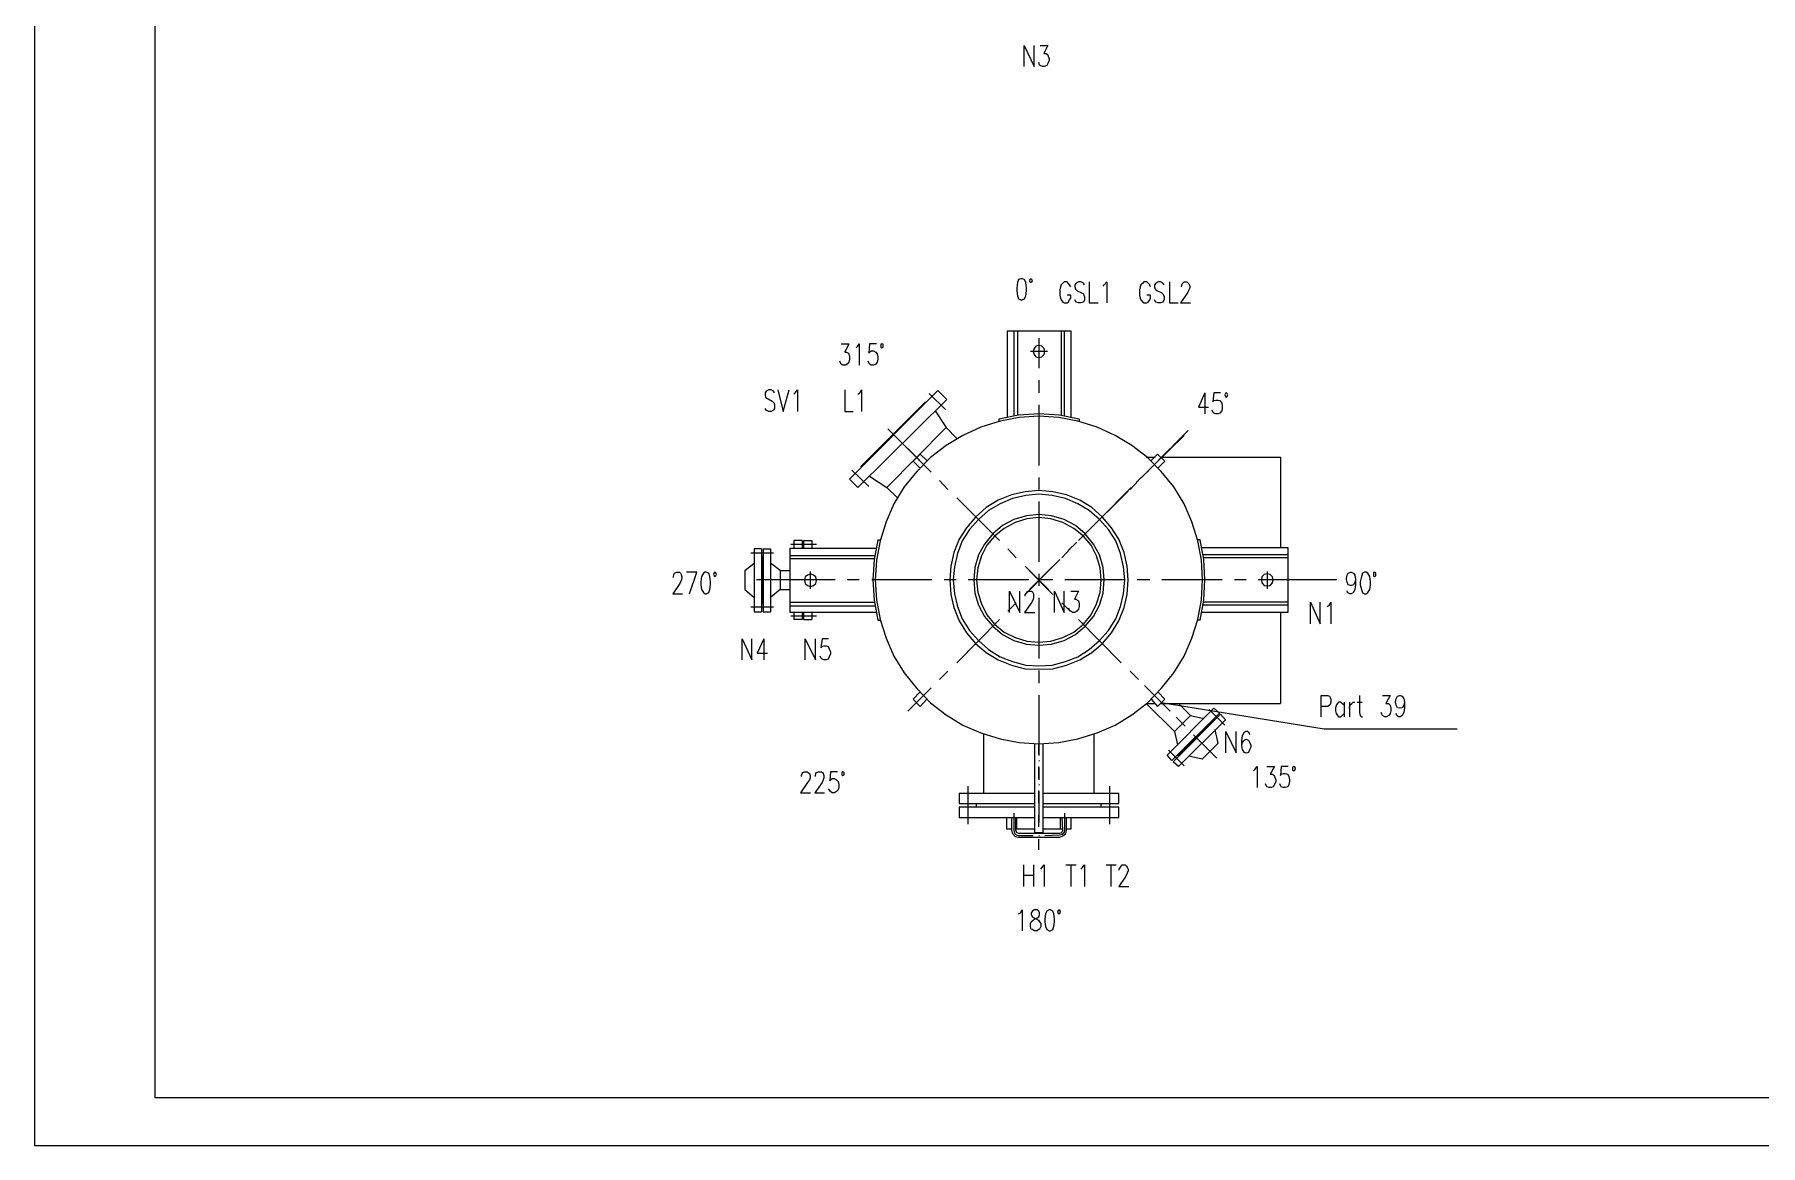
# Model space of a CAD drawing. Extents: x 13.06 to 16.25, y 9.33 to 13.85.
# Drawn here: x 13.056 to 14.976, y 9.331 to 10.566 of the extents above; entities that cross this region are included whole.
import ezdxf

# ---------------------------------------------------------------- set-up
doc = ezdxf.new("R2010")
doc.units = 0
doc.header["$MEASUREMENT"] = 0
doc.linetypes.add('AUSGEZOGEN', pattern=[0])
doc.layers.get('0').update_dxf_attribs({"linetype": 'AUSGEZOGEN'})

msp = doc.modelspace()

# ---------------------------------------------------------------- linework, layer by layer
for points in [[(13.056, 9.3307), (16.25, 9.3307), (16.25, 9.3307), (16.25, 13.8527), (16.25, 13.8527), (13.056, 13.8527), (13.056, 13.8527), (13.056, 9.3307), (13.056, 9.3307)], [(13.19, 9.384), (16.1967, 9.384), (16.1967, 9.384), (16.1967, 13.7993), (16.1967, 13.7993), (13.19, 13.7993), (13.19, 13.7993), (13.19, 9.384), (13.19, 9.384)], [(14.1567, 10.53), (14.1567, 10.5533), (14.1567, 10.5533), (14.168, 10.53), (14.168, 10.53), (14.168, 10.5533)], [(14.1747, 10.5533), (14.1833, 10.5533), (14.1833, 10.5533), (14.1787, 10.5447), (14.1787, 10.5447), (14.1813, 10.5447), (14.1813, 10.5447), (14.1827, 10.5433), (14.1827, 10.5433), (14.1833, 10.5427), (14.1833, 10.5427), (14.1847, 10.5387), (14.1847, 10.5387), (14.1847, 10.5367), (14.1847, 10.5367), (14.1833, 10.5333), (14.1833, 10.5333), (14.182, 10.5313), (14.182, 10.5313), (14.1793, 10.53), (14.1793, 10.53), (14.1773, 10.53), (14.1773, 10.53), (14.1747, 10.5313), (14.1747, 10.5313), (14.174, 10.532), (14.174, 10.532), (14.1733, 10.5347)], [(14.1533, 10.294), (14.1507, 10.2933), (14.1507, 10.2933), (14.1493, 10.29), (14.1493, 10.29), (14.1487, 10.284), (14.1487, 10.284), (14.1487, 10.2807), (14.1487, 10.2807), (14.1493, 10.2753), (14.1493, 10.2753), (14.1507, 10.272), (14.1507, 10.272), (14.1533, 10.2707), (14.1533, 10.2707), (14.1547, 10.2707), (14.1547, 10.2707), (14.1573, 10.272), (14.1573, 10.272), (14.1587, 10.2753), (14.1587, 10.2753), (14.1593, 10.2807), (14.1593, 10.2807), (14.1593, 10.284), (14.1593, 10.284), (14.1587, 10.29), (14.1587, 10.29), (14.1573, 10.2933), (14.1573, 10.2933), (14.1547, 10.294), (14.1547, 10.294), (14.1533, 10.294), (14.1533, 10.294)], [(14.166, 10.292), (14.1653, 10.2933), (14.1653, 10.2933), (14.164, 10.294), (14.164, 10.294), (14.1633, 10.2933), (14.1633, 10.2933), (14.1627, 10.292), (14.1627, 10.292), (14.1633, 10.2907), (14.1633, 10.2907), (14.164, 10.29), (14.164, 10.29), (14.1653, 10.2907), (14.1653, 10.2907), (14.166, 10.292), (14.166, 10.292)], [(14.2087, 10.2853), (14.2073, 10.2873), (14.2073, 10.2873), (14.206, 10.2893), (14.206, 10.2893), (14.2047, 10.2907), (14.2047, 10.2907), (14.2013, 10.2907), (14.2013, 10.2907), (14.2, 10.2893), (14.2, 10.2893), (14.198, 10.2873), (14.198, 10.2873), (14.1973, 10.2853), (14.1973, 10.2853), (14.1967, 10.282), (14.1967, 10.282), (14.1967, 10.276), (14.1967, 10.276), (14.1973, 10.2727), (14.1973, 10.2727), (14.198, 10.2707), (14.198, 10.2707), (14.2, 10.268), (14.2, 10.268), (14.2013, 10.2673), (14.2013, 10.2673), (14.2047, 10.2673), (14.2047, 10.2673), (14.206, 10.268), (14.206, 10.268), (14.2073, 10.2707), (14.2073, 10.2707), (14.2087, 10.2727), (14.2087, 10.2727), (14.2087, 10.276), (14.2087, 10.276), (14.2047, 10.276)], [(14.224, 10.2873), (14.2227, 10.2893), (14.2227, 10.2893), (14.22, 10.2907), (14.22, 10.2907), (14.2173, 10.2907), (14.2173, 10.2907), (14.2147, 10.2893), (14.2147, 10.2893), (14.2133, 10.2873), (14.2133, 10.2873), (14.2133, 10.2853), (14.2133, 10.2853), (14.214, 10.2827), (14.214, 10.2827), (14.2147, 10.282), (14.2147, 10.282), (14.216, 10.2807), (14.216, 10.2807), (14.2207, 10.2787), (14.2207, 10.2787), (14.2227, 10.2773), (14.2227, 10.2773), (14.2233, 10.276), (14.2233, 10.276), (14.224, 10.274), (14.224, 10.274), (14.224, 10.2707), (14.224, 10.2707), (14.2227, 10.268), (14.2227, 10.268), (14.22, 10.2673), (14.22, 10.2673), (14.2173, 10.2673), (14.2173, 10.2673), (14.2147, 10.268), (14.2147, 10.268), (14.2133, 10.2707)], [(14.2293, 10.2907), (14.2293, 10.2673), (14.2293, 10.2673), (14.2393, 10.2673)], [(14.2447, 10.286), (14.246, 10.2873), (14.246, 10.2873), (14.2487, 10.2907), (14.2487, 10.2907), (14.2487, 10.2673)], [(14.2973, 10.2853), (14.2967, 10.2873), (14.2967, 10.2873), (14.2947, 10.2893), (14.2947, 10.2893), (14.2933, 10.2907), (14.2933, 10.2907), (14.29, 10.2907), (14.29, 10.2907), (14.2887, 10.2893), (14.2887, 10.2893), (14.2867, 10.2873), (14.2867, 10.2873), (14.286, 10.2853), (14.286, 10.2853), (14.2853, 10.282), (14.2853, 10.282), (14.2853, 10.276), (14.2853, 10.276), (14.286, 10.2727), (14.286, 10.2727), (14.2867, 10.2707), (14.2867, 10.2707), (14.2887, 10.268), (14.2887, 10.268), (14.29, 10.2673), (14.29, 10.2673), (14.2933, 10.2673), (14.2933, 10.2673), (14.2947, 10.268), (14.2947, 10.268), (14.2967, 10.2707), (14.2967, 10.2707), (14.2973, 10.2727), (14.2973, 10.2727), (14.2973, 10.276), (14.2973, 10.276), (14.2933, 10.276)], [(14.3127, 10.2873), (14.3113, 10.2893), (14.3113, 10.2893), (14.3087, 10.2907), (14.3087, 10.2907), (14.306, 10.2907), (14.306, 10.2907), (14.3033, 10.2893), (14.3033, 10.2893), (14.302, 10.2873), (14.302, 10.2873), (14.302, 10.2853), (14.302, 10.2853), (14.3027, 10.2827), (14.3027, 10.2827), (14.3033, 10.282), (14.3033, 10.282), (14.3053, 10.2807), (14.3053, 10.2807), (14.31, 10.2787), (14.31, 10.2787), (14.3113, 10.2773), (14.3113, 10.2773), (14.312, 10.276), (14.312, 10.276), (14.3127, 10.274), (14.3127, 10.274), (14.3127, 10.2707), (14.3127, 10.2707), (14.3113, 10.268), (14.3113, 10.268), (14.3087, 10.2673), (14.3087, 10.2673), (14.306, 10.2673), (14.306, 10.2673), (14.3033, 10.268), (14.3033, 10.268), (14.302, 10.2707)], [(14.3187, 10.2907), (14.3187, 10.2673), (14.3187, 10.2673), (14.328, 10.2673)], [(14.332, 10.2853), (14.332, 10.286), (14.332, 10.286), (14.3327, 10.2887), (14.3327, 10.2887), (14.3333, 10.2893), (14.3333, 10.2893), (14.3347, 10.2907), (14.3347, 10.2907), (14.338, 10.2907), (14.338, 10.2907), (14.3393, 10.2893), (14.3393, 10.2893), (14.34, 10.2887), (14.34, 10.2887), (14.3413, 10.286), (14.3413, 10.286), (14.3413, 10.284), (14.3413, 10.284), (14.34, 10.282), (14.34, 10.282), (14.3387, 10.2787), (14.3387, 10.2787), (14.3307, 10.2673), (14.3307, 10.2673), (14.342, 10.2673)], [(14.2093, 10.236), (14.138, 10.236)], [(14.138, 10.236), (14.138, 10.1407)], [(14.1453, 10.236), (14.1453, 10.142)], [(14.1493, 10.236), (14.1493, 10.142)], [(14.198, 10.236), (14.198, 10.142)], [(14.2013, 10.236), (14.2013, 10.1413)], [(14.2093, 10.14), (14.2093, 10.236)], [(13.9533, 10.222), (13.962, 10.222), (13.962, 10.222), (13.9573, 10.2127), (13.9573, 10.2127), (13.9593, 10.2127), (13.9593, 10.2127), (13.9613, 10.2113), (13.9613, 10.2113), (13.962, 10.2107), (13.962, 10.2107), (13.9627, 10.2073), (13.9627, 10.2073), (13.9627, 10.2047), (13.9627, 10.2047), (13.962, 10.2013), (13.962, 10.2013), (13.96, 10.1993), (13.96, 10.1993), (13.958, 10.198), (13.958, 10.198), (13.9553, 10.198), (13.9553, 10.198), (13.9533, 10.1993), (13.9533, 10.1993), (13.9527, 10.2007), (13.9527, 10.2007), (13.952, 10.2027)], [(13.97, 10.2173), (13.9713, 10.2187), (13.9713, 10.2187), (13.9733, 10.222), (13.9733, 10.222), (13.9733, 10.198)], [(13.9927, 10.222), (13.9847, 10.222), (13.9847, 10.222), (13.984, 10.2113), (13.984, 10.2113), (13.9847, 10.2127), (13.9847, 10.2127), (13.9867, 10.214), (13.9867, 10.214), (13.9893, 10.214), (13.9893, 10.214), (13.992, 10.2127), (13.992, 10.2127), (13.9933, 10.2107), (13.9933, 10.2107), (13.994, 10.2073), (13.994, 10.2073), (13.994, 10.2047), (13.994, 10.2047), (13.9933, 10.2013), (13.9933, 10.2013), (13.992, 10.1993), (13.992, 10.1993), (13.9893, 10.198), (13.9893, 10.198), (13.9867, 10.198), (13.9867, 10.198), (13.9847, 10.1993), (13.9847, 10.1993), (13.984, 10.2007), (13.984, 10.2007), (13.9833, 10.2027)], [(14, 10.2193), (14, 10.2213), (14, 10.2213), (13.9987, 10.222), (13.9987, 10.222), (13.9973, 10.2213), (13.9973, 10.2213), (13.9973, 10.218), (13.9973, 10.218), (13.9987, 10.2173), (13.9987, 10.2173), (14, 10.218), (14, 10.218), (14, 10.2193), (14, 10.2193)], [(14.18, 10.2133), (14.1793, 10.2167), (14.1793, 10.2167), (14.1767, 10.2193), (14.1767, 10.2193), (14.1733, 10.22), (14.1733, 10.22), (14.17, 10.2193), (14.17, 10.2193), (14.168, 10.2167), (14.168, 10.2167), (14.1667, 10.2133), (14.1667, 10.2133), (14.168, 10.21), (14.168, 10.21), (14.17, 10.2073), (14.17, 10.2073), (14.1733, 10.2067), (14.1733, 10.2067), (14.1767, 10.2073), (14.1767, 10.2073), (14.1793, 10.21), (14.1793, 10.21), (14.18, 10.2133), (14.18, 10.2133)], [(14.1733, 10.228), (14.1733, 10.1947)], [(14.1827, 10.2133), (14.164, 10.2133)], [(14.1733, 10.1813), (14.1733, 10.1673)], [(13.8793, 10.1673), (13.878, 10.1693), (13.878, 10.1693), (13.8753, 10.1707), (13.8753, 10.1707), (13.8727, 10.1707), (13.8727, 10.1707), (13.87, 10.1693), (13.87, 10.1693), (13.8687, 10.1673), (13.8687, 10.1673), (13.8687, 10.1647), (13.8687, 10.1647), (13.8693, 10.1627), (13.8693, 10.1627), (13.87, 10.1613), (13.87, 10.1613), (13.872, 10.1607), (13.872, 10.1607), (13.8767, 10.158), (13.8767, 10.158), (13.878, 10.1567), (13.878, 10.1567), (13.8787, 10.156), (13.8787, 10.156), (13.8793, 10.1533), (13.8793, 10.1533), (13.8793, 10.15), (13.8793, 10.15), (13.878, 10.148), (13.878, 10.148), (13.8753, 10.1467), (13.8753, 10.1467), (13.8727, 10.1467), (13.8727, 10.1467), (13.87, 10.148), (13.87, 10.148), (13.8687, 10.15)], [(13.8827, 10.1707), (13.8887, 10.1467), (13.8887, 10.1467), (13.8953, 10.1707)], [(13.9007, 10.166), (13.902, 10.1673), (13.902, 10.1673), (13.9047, 10.1707), (13.9047, 10.1707), (13.9047, 10.1467)], [(13.9573, 10.1707), (13.9573, 10.1467), (13.9573, 10.1467), (13.9667, 10.1467)], [(13.9627, 10.0713), (14.0607, 10.17)], [(13.972, 10.166), (13.974, 10.1673), (13.974, 10.1673), (13.976, 10.1707), (13.976, 10.1707), (13.976, 10.1467)], [(13.972, 10.062), (14.0707, 10.16)], [(13.9753, 10.0853), (14.0473, 10.1573)], [(14.0473, 10.1573), (14.0473, 10.1567)], [(14.0513, 10.1667), (14.0693, 10.1487)], [(14.0607, 10.17), (14.0707, 10.16)], [(14.358, 10.1673), (14.3507, 10.1513), (14.3507, 10.1513), (14.362, 10.1513)], [(14.358, 10.1673), (14.358, 10.144)], [(14.3753, 10.1673), (14.368, 10.1673), (14.368, 10.1673), (14.3667, 10.1573), (14.3667, 10.1573), (14.368, 10.1587), (14.368, 10.1587), (14.37, 10.1593), (14.37, 10.1593), (14.3727, 10.1593), (14.3727, 10.1593), (14.3747, 10.1587), (14.3747, 10.1587), (14.3767, 10.156), (14.3767, 10.156), (14.3773, 10.1527), (14.3773, 10.1527), (14.3773, 10.1507), (14.3773, 10.1507), (14.3767, 10.1473), (14.3767, 10.1473), (14.3747, 10.1447), (14.3747, 10.1447), (14.3727, 10.144), (14.3727, 10.144), (14.37, 10.144), (14.37, 10.144), (14.368, 10.1447), (14.368, 10.1447), (14.3667, 10.146), (14.3667, 10.146), (14.366, 10.148)], [(14.3833, 10.1653), (14.3827, 10.1667), (14.3827, 10.1667), (14.382, 10.1673), (14.382, 10.1673), (14.3807, 10.1667), (14.3807, 10.1667), (14.38, 10.1653), (14.38, 10.1653), (14.3807, 10.1633), (14.3807, 10.1633), (14.382, 10.1627), (14.382, 10.1627), (14.3827, 10.1633), (14.3827, 10.1633), (14.3833, 10.1653), (14.3833, 10.1653)], [(14.3553, 9.9593), (14.354, 9.9813), (14.354, 9.9813), (14.35, 10.0027), (14.35, 10.0027), (14.3433, 10.024), (14.3433, 10.024), (14.3347, 10.044), (14.3347, 10.044), (14.3233, 10.0627), (14.3233, 10.0627), (14.3093, 10.08), (14.3093, 10.08), (14.294, 10.0953), (14.294, 10.0953), (14.2767, 10.1087), (14.2767, 10.1087), (14.258, 10.12), (14.258, 10.12), (14.238, 10.1293), (14.238, 10.1293), (14.2167, 10.136), (14.2167, 10.136), (14.1953, 10.14), (14.1953, 10.14), (14.1733, 10.1413), (14.1733, 10.1413), (14.1513, 10.14), (14.1513, 10.14), (14.13, 10.136), (14.13, 10.136), (14.1087, 10.1293), (14.1087, 10.1293), (14.0887, 10.12), (14.0887, 10.12), (14.07, 10.1087), (14.07, 10.1087), (14.0527, 10.0953), (14.0527, 10.0953), (14.0373, 10.08), (14.0373, 10.08), (14.0233, 10.0627), (14.0233, 10.0627), (14.012, 10.044), (14.012, 10.044), (14.0033, 10.024), (14.0033, 10.024), (13.9967, 10.0027), (13.9967, 10.0027), (13.9927, 9.9813), (13.9927, 9.9813), (13.9913, 9.9593), (13.9913, 9.9593), (13.9927, 9.9373), (13.9927, 9.9373), (13.9967, 9.9153), (13.9967, 9.9153), (14.0033, 9.8947), (14.0033, 9.8947), (14.012, 9.8747), (14.012, 9.8747), (14.0233, 9.856), (14.0233, 9.856), (14.0373, 9.8387), (14.0373, 9.8387), (14.0527, 9.8227), (14.0527, 9.8227), (14.07, 9.8093), (14.07, 9.8093), (14.0887, 9.798), (14.0887, 9.798), (14.1087, 9.7893), (14.1087, 9.7893), (14.13, 9.7827), (14.13, 9.7827), (14.1513, 9.7787), (14.1513, 9.7787), (14.1733, 9.7773), (14.1733, 9.7773), (14.1953, 9.7787), (14.1953, 9.7787), (14.2167, 9.7827), (14.2167, 9.7827), (14.238, 9.7893), (14.238, 9.7893), (14.258, 9.798), (14.258, 9.798), (14.2767, 9.8093), (14.2767, 9.8093), (14.294, 9.8227), (14.294, 9.8227), (14.3093, 9.8387), (14.3093, 9.8387), (14.3233, 9.856), (14.3233, 9.856), (14.3347, 9.8747), (14.3347, 9.8747), (14.3433, 9.8947), (14.3433, 9.8947), (14.35, 9.9153), (14.35, 9.9153), (14.354, 9.9373), (14.354, 9.9373), (14.3553, 9.9593), (14.3553, 9.9593)], [(14.058, 10.1473), (14.07, 10.1287)], [(14.218, 10.138), (14.196, 10.1427), (14.196, 10.1427), (14.1733, 10.144), (14.1733, 10.144), (14.1507, 10.1427), (14.1507, 10.1427), (14.1287, 10.138)], [(14.1287, 10.138), (14.1287, 10.1353)], [(14.1733, 10.154), (14.1733, 10.0867)], [(14.218, 10.138), (14.218, 10.1353)], [(14.004, 10.062), (14.07, 10.1287)], [(14.0053, 10.1273), (14.0433, 10.0893)], [(14.082, 10.1167), (14.07, 10.1287)], [(14.3347, 10.12), (14.3007, 10.0867)], [(14.3047, 10.0907), (14.3393, 10.1253)], [(14.0273, 10.1053), (14.0533, 10.0793)], [(14.0333, 10.0913), (14.0413, 10.0993), (14.0413, 10.0993), (14.0487, 10.092)], [(14.3193, 10.1053), (14.2933, 10.0793)], [(14.298, 10.092), (14.3053, 10.0993), (14.3053, 10.0993), (14.3133, 10.0913)], [(13.9653, 10.0813), (13.984, 10.0633)], [(13.9753, 10.0853), (13.976, 10.0847)], [(14.0333, 10.0913), (14.0407, 10.084)], [(14.2853, 10.0713), (14.2953, 10.0807)], [(14.2927, 10.096), (14.3027, 10.096)], [(14.3133, 10.0913), (14.306, 10.084)], [(14.3087, 10.096), (14.442, 10.096)], [(14.442, 10.096), (14.442, 9.9953)], [(13.9627, 10.0713), (13.972, 10.062)], [(13.9847, 10.0747), (14.004, 10.062)], [(14.016, 10.0507), (14.004, 10.062)], [(14.0627, 10.07), (14.072, 10.06)], [(14.1733, 10.0733), (14.1733, 10.06)], [(14.2413, 10.0273), (14.276, 10.062)], [(14.284, 10.07), (14.2747, 10.06)], [(14.2913, 10.0773), (14.282, 10.068)], [(14.2727, 9.9593), (14.2713, 9.9747), (14.2713, 9.9747), (14.268, 9.99), (14.268, 9.99), (14.262, 10.0047), (14.262, 10.0047), (14.254, 10.0173), (14.254, 10.0173), (14.244, 10.0293), (14.244, 10.0293), (14.232, 10.04), (14.232, 10.04), (14.2187, 10.048), (14.2187, 10.048), (14.204, 10.054), (14.204, 10.054), (14.1887, 10.0573), (14.1887, 10.0573), (14.1733, 10.0587), (14.1733, 10.0587), (14.158, 10.0573), (14.158, 10.0573), (14.1427, 10.054), (14.1427, 10.054), (14.128, 10.048), (14.128, 10.048), (14.1147, 10.04), (14.1147, 10.04), (14.1027, 10.0293), (14.1027, 10.0293), (14.0927, 10.0173), (14.0927, 10.0173), (14.0847, 10.0047), (14.0847, 10.0047), (14.0787, 9.99), (14.0787, 9.99), (14.0753, 9.9747), (14.0753, 9.9747), (14.074, 9.9593), (14.074, 9.9593), (14.0753, 9.9433), (14.0753, 9.9433), (14.0787, 9.9287), (14.0787, 9.9287), (14.0847, 9.914), (14.0847, 9.914), (14.0927, 9.9007), (14.0927, 9.9007), (14.1027, 9.8887), (14.1027, 9.8887), (14.1147, 9.8787), (14.1147, 9.8787), (14.128, 9.8707), (14.128, 9.8707), (14.1427, 9.8647), (14.1427, 9.8647), (14.158, 9.8607), (14.158, 9.8607), (14.1733, 9.86), (14.1733, 9.86), (14.1887, 9.8607), (14.1887, 9.8607), (14.204, 9.8647), (14.204, 9.8647), (14.2187, 9.8707), (14.2187, 9.8707), (14.232, 9.8787), (14.232, 9.8787), (14.244, 9.8887), (14.244, 9.8887), (14.254, 9.9007), (14.254, 9.9007), (14.262, 9.914), (14.262, 9.914), (14.268, 9.9287), (14.268, 9.9287), (14.2713, 9.9433), (14.2713, 9.9433), (14.2727, 9.9593), (14.2727, 9.9593)], [(14.2687, 9.9593), (14.2673, 9.974), (14.2673, 9.974), (14.264, 9.9887), (14.264, 9.9887), (14.2587, 10.0027), (14.2587, 10.0027), (14.2507, 10.0153), (14.2507, 10.0153), (14.2407, 10.0267), (14.2407, 10.0267), (14.2293, 10.0367), (14.2293, 10.0367), (14.2167, 10.044), (14.2167, 10.044), (14.2027, 10.05), (14.2027, 10.05), (14.188, 10.0533), (14.188, 10.0533), (14.1733, 10.0547), (14.1733, 10.0547), (14.1587, 10.0533), (14.1587, 10.0533), (14.144, 10.05), (14.144, 10.05), (14.13, 10.044), (14.13, 10.044), (14.1173, 10.0367), (14.1173, 10.0367), (14.106, 10.0267), (14.106, 10.0267), (14.096, 10.0153), (14.096, 10.0153), (14.088, 10.0027), (14.088, 10.0027), (14.0827, 9.9887), (14.0827, 9.9887), (14.0793, 9.974), (14.0793, 9.974), (14.078, 9.9593), (14.078, 9.9593), (14.0793, 9.944), (14.0793, 9.944), (14.0827, 9.93), (14.0827, 9.93), (14.088, 9.916), (14.088, 9.916), (14.096, 9.9033), (14.096, 9.9033), (14.106, 9.892), (14.106, 9.892), (14.1173, 9.882), (14.1173, 9.882), (14.13, 9.874), (14.13, 9.874), (14.144, 9.8687), (14.144, 9.8687), (14.1587, 9.8647), (14.1587, 9.8647), (14.1733, 9.864), (14.1733, 9.864), (14.188, 9.8647), (14.188, 9.8647), (14.2027, 9.8687), (14.2027, 9.8687), (14.2167, 9.874), (14.2167, 9.874), (14.2293, 9.882), (14.2293, 9.882), (14.2407, 9.892), (14.2407, 9.892), (14.2507, 9.9033), (14.2507, 9.9033), (14.2587, 9.916), (14.2587, 9.916), (14.264, 9.93), (14.264, 9.93), (14.2673, 9.944), (14.2673, 9.944), (14.2687, 9.9593), (14.2687, 9.9593)], [(14.082, 10.0507), (14.1293, 10.0033)], [(14.1733, 10.0467), (14.1733, 9.9793)], [(14.2647, 10.0507), (14.2173, 10.0033)], [(14.2727, 10.058), (14.2247, 10.0107)], [(14.246, 9.9593), (14.2447, 9.9733), (14.2447, 9.9733), (14.2407, 9.9873), (14.2407, 9.9873), (14.234, 9.9993), (14.234, 9.9993), (14.2247, 10.0107), (14.2247, 10.0107), (14.214, 10.02), (14.214, 10.02), (14.2013, 10.0267), (14.2013, 10.0267), (14.1873, 10.0307), (14.1873, 10.0307), (14.1733, 10.032), (14.1733, 10.032), (14.1593, 10.0307), (14.1593, 10.0307), (14.1453, 10.0267), (14.1453, 10.0267), (14.1327, 10.02), (14.1327, 10.02), (14.122, 10.0107), (14.122, 10.0107), (14.1127, 9.9993), (14.1127, 9.9993), (14.106, 9.9873), (14.106, 9.9873), (14.102, 9.9733), (14.102, 9.9733), (14.1007, 9.9593), (14.1007, 9.9593), (14.102, 9.9447), (14.102, 9.9447), (14.106, 9.9313), (14.106, 9.9313), (14.1127, 9.9187), (14.1127, 9.9187), (14.122, 9.908), (14.122, 9.908), (14.1327, 9.8987), (14.1327, 9.8987), (14.1453, 9.892), (14.1453, 9.892), (14.1593, 9.888), (14.1593, 9.888), (14.1733, 9.8867), (14.1733, 9.8867), (14.1873, 9.888), (14.1873, 9.888), (14.2013, 9.892), (14.2013, 9.892), (14.214, 9.8987), (14.214, 9.8987), (14.2247, 9.908), (14.2247, 9.908), (14.234, 9.9187), (14.234, 9.9187), (14.2407, 9.9313), (14.2407, 9.9313), (14.2447, 9.9447), (14.2447, 9.9447), (14.246, 9.9593), (14.246, 9.9593)], [(14.2427, 9.9593), (14.2413, 9.9727), (14.2413, 9.9727), (14.2373, 9.986), (14.2373, 9.986), (14.2313, 9.998), (14.2313, 9.998), (14.2227, 10.008), (14.2227, 10.008), (14.212, 10.0167), (14.212, 10.0167), (14.2, 10.0233), (14.2, 10.0233), (14.1867, 10.0273), (14.1867, 10.0273), (14.1733, 10.0287), (14.1733, 10.0287), (14.16, 10.0273), (14.16, 10.0273), (14.1467, 10.0233), (14.1467, 10.0233), (14.1347, 10.0167), (14.1347, 10.0167), (14.124, 10.008), (14.124, 10.008), (14.1153, 9.998), (14.1153, 9.998), (14.1093, 9.986), (14.1093, 9.986), (14.1053, 9.9727), (14.1053, 9.9727), (14.104, 9.9593), (14.104, 9.9593), (14.1053, 9.9453), (14.1053, 9.9453), (14.1093, 9.9327), (14.1093, 9.9327), (14.1153, 9.9207), (14.1153, 9.9207), (14.124, 9.91), (14.124, 9.91), (14.1347, 9.9013), (14.1347, 9.9013), (14.1467, 9.8953), (14.1467, 9.8953), (14.16, 9.8913), (14.16, 9.8913), (14.1733, 9.89), (14.1733, 9.89), (14.1867, 9.8913), (14.1867, 9.8913), (14.2, 9.8953), (14.2, 9.8953), (14.212, 9.9013), (14.212, 9.9013), (14.2227, 9.91), (14.2227, 9.91), (14.2313, 9.9207), (14.2313, 9.9207), (14.2373, 9.9327), (14.2373, 9.9327), (14.2413, 9.9453), (14.2413, 9.9453), (14.2427, 9.9593), (14.2427, 9.9593)], [(13.9007, 10.0033), (13.9007, 9.9947)], [(13.91, 10.0033), (13.9007, 10.0033)], [(13.91, 10.0033), (13.91, 9.9947)], [(13.9113, 10.0033), (13.9113, 9.9947)], [(13.9113, 10.0033), (13.9207, 10.0033)], [(13.9207, 10.0033), (13.9207, 9.9947)], [(13.994, 10.004), (13.99, 9.982), (13.99, 9.982), (13.9887, 9.9593), (13.9887, 9.9593), (13.99, 9.9367), (13.99, 9.9367), (13.994, 9.9147), (13.994, 9.9147), (13.9967, 9.9147)], [(13.994, 10.004), (13.9967, 10.004)], [(14.3527, 10.004), (14.35, 10.004)], [(14.3527, 9.9147), (14.3567, 9.9367), (14.3567, 9.9367), (14.358, 9.9593), (14.358, 9.9593), (14.3567, 9.982), (14.3567, 9.982), (14.3527, 10.004)], [(13.8527, 9.9893), (13.878, 9.9893)], [(13.8647, 9.994), (13.8567, 9.994)], [(13.8567, 9.994), (13.8567, 9.924)], [(13.8647, 9.994), (13.8647, 9.924)], [(13.8647, 9.986), (13.8667, 9.986)], [(13.866, 9.986), (13.866, 9.9327)], [(13.8667, 9.994), (13.8667, 9.924)], [(13.8667, 9.994), (13.8747, 9.994)], [(13.8747, 9.994), (13.8747, 9.924)], [(13.8967, 9.9947), (13.992, 9.9947)], [(13.8967, 9.9233), (13.8967, 9.9947)], [(13.8967, 9.9867), (13.9907, 9.9867)], [(13.8973, 9.9993), (13.926, 9.9993)], [(13.91, 9.9953), (13.9113, 9.9953)], [(13.9107, 9.9953), (13.9107, 9.9947)], [(14.1387, 9.994), (14.148, 9.984)], [(14.208, 9.994), (14.1987, 9.984)], [(14.2153, 10.0013), (14.206, 9.992)], [(14.3547, 9.9953), (14.45, 9.9953)], [(14.45, 9.9873), (14.356, 9.9873)], [(14.45, 9.984), (14.3567, 9.984)], [(14.45, 9.9953), (14.45, 9.9233)], [(13.7667, 9.962), (13.7667, 9.9633), (13.7667, 9.9633), (13.7673, 9.9653), (13.7673, 9.9653), (13.768, 9.9667), (13.768, 9.9667), (13.77, 9.968), (13.77, 9.968), (13.7733, 9.968), (13.7733, 9.968), (13.7747, 9.9667), (13.7747, 9.9667), (13.7753, 9.9653), (13.7753, 9.9653), (13.776, 9.9633), (13.776, 9.9633), (13.776, 9.9613), (13.776, 9.9613), (13.7753, 9.9587), (13.7753, 9.9587), (13.774, 9.9553), (13.774, 9.9553), (13.766, 9.944), (13.766, 9.944), (13.7767, 9.944)], [(13.7847, 9.944), (13.7927, 9.968), (13.7927, 9.968), (13.7813, 9.968)], [(13.802, 9.968), (13.8, 9.9667), (13.8, 9.9667), (13.798, 9.9633), (13.798, 9.9633), (13.7973, 9.9573), (13.7973, 9.9573), (13.7973, 9.954), (13.7973, 9.954), (13.798, 9.9487), (13.798, 9.9487), (13.8, 9.9453), (13.8, 9.9453), (13.802, 9.944), (13.802, 9.944), (13.8033, 9.944), (13.8033, 9.944), (13.806, 9.9453), (13.806, 9.9453), (13.8073, 9.9487), (13.8073, 9.9487), (13.808, 9.954), (13.808, 9.954), (13.808, 9.9573), (13.808, 9.9573), (13.8073, 9.9633), (13.8073, 9.9633), (13.806, 9.9667), (13.806, 9.9667), (13.8033, 9.968), (13.8033, 9.968), (13.802, 9.968), (13.802, 9.968)], [(13.8147, 9.9653), (13.814, 9.9673), (13.814, 9.9673), (13.8133, 9.968), (13.8133, 9.968), (13.812, 9.9673), (13.812, 9.9673), (13.8113, 9.9653), (13.8113, 9.9653), (13.812, 9.964), (13.812, 9.964), (13.8133, 9.9633), (13.8133, 9.9633), (13.814, 9.964), (13.814, 9.964), (13.8147, 9.9653), (13.8147, 9.9653)], [(13.846, 9.97), (13.8567, 9.978)], [(13.846, 9.97), (13.846, 9.9487), (13.846, 9.9487), (13.8567, 9.94)], [(13.8853, 9.97), (13.8747, 9.978)], [(13.8853, 9.97), (13.8967, 9.97)], [(13.8853, 9.97), (13.8853, 9.9487)], [(13.8967, 9.9833), (13.99, 9.9833)], [(13.926, 9.9587), (13.9253, 9.9627), (13.9253, 9.9627), (13.9227, 9.9647), (13.9227, 9.9647), (13.9193, 9.966), (13.9193, 9.966), (13.916, 9.9647), (13.916, 9.9647), (13.9133, 9.9627), (13.9133, 9.9627), (13.9127, 9.9587), (13.9127, 9.9587), (13.9133, 9.9553), (13.9133, 9.9553), (13.916, 9.9533), (13.916, 9.9533), (13.9193, 9.952), (13.9193, 9.952), (13.9227, 9.9533), (13.9227, 9.9533), (13.9253, 9.9553), (13.9253, 9.9553), (13.926, 9.9587), (13.926, 9.9587)], [(13.9193, 9.9493), (13.9193, 9.9687)], [(14.158, 9.9747), (14.184, 9.9487)], [(14.158, 9.9433), (14.184, 9.9693)], [(14.1967, 9.982), (14.1627, 9.9487)], [(14.1887, 9.9747), (14.1627, 9.9487)], [(14.1887, 9.9433), (14.1627, 9.9693)], [(14.1733, 9.966), (14.1733, 9.9527)], [(14.434, 9.9593), (14.4333, 9.9627), (14.4333, 9.9627), (14.4307, 9.9653), (14.4307, 9.9653), (14.4273, 9.966), (14.4273, 9.966), (14.424, 9.9653), (14.424, 9.9653), (14.4213, 9.9627), (14.4213, 9.9627), (14.4207, 9.9593), (14.4207, 9.9593), (14.4213, 9.956), (14.4213, 9.956), (14.424, 9.9533), (14.424, 9.9533), (14.4273, 9.9527), (14.4273, 9.9527), (14.4307, 9.9533), (14.4307, 9.9533), (14.4333, 9.956), (14.4333, 9.956), (14.434, 9.9593), (14.434, 9.9593)], [(14.4273, 9.9687), (14.4273, 9.9493)], [(14.5253, 9.96), (14.5247, 9.9567), (14.5247, 9.9567), (14.5233, 9.954), (14.5233, 9.954), (14.5207, 9.9533), (14.5207, 9.9533), (14.52, 9.9533), (14.52, 9.9533), (14.5173, 9.954), (14.5173, 9.954), (14.516, 9.9567), (14.516, 9.9567), (14.5153, 9.96), (14.5153, 9.96), (14.5153, 9.9613), (14.5153, 9.9613), (14.516, 9.9647), (14.516, 9.9647), (14.5173, 9.9667), (14.5173, 9.9667), (14.52, 9.968), (14.52, 9.968), (14.5207, 9.968), (14.5207, 9.968), (14.5233, 9.9667), (14.5233, 9.9667), (14.5247, 9.9647), (14.5247, 9.9647), (14.5253, 9.96), (14.5253, 9.96), (14.5253, 9.954), (14.5253, 9.954), (14.5247, 9.9487), (14.5247, 9.9487), (14.5233, 9.9453), (14.5233, 9.9453), (14.5207, 9.944), (14.5207, 9.944), (14.5193, 9.944), (14.5193, 9.944), (14.5167, 9.9453), (14.5167, 9.9453), (14.516, 9.9473)], [(14.5353, 9.968), (14.5333, 9.9667), (14.5333, 9.9667), (14.532, 9.9633), (14.532, 9.9633), (14.5307, 9.9573), (14.5307, 9.9573), (14.5307, 9.954), (14.5307, 9.954), (14.532, 9.9487), (14.532, 9.9487), (14.5333, 9.9453), (14.5333, 9.9453), (14.5353, 9.944), (14.5353, 9.944), (14.5373, 9.944), (14.5373, 9.944), (14.5393, 9.9453), (14.5393, 9.9453), (14.5413, 9.9487), (14.5413, 9.9487), (14.542, 9.954), (14.542, 9.954), (14.542, 9.9573), (14.542, 9.9573), (14.5413, 9.9633), (14.5413, 9.9633), (14.5393, 9.9667), (14.5393, 9.9667), (14.5373, 9.968), (14.5373, 9.968), (14.5353, 9.968), (14.5353, 9.968)], [(14.548, 9.9653), (14.548, 9.9673), (14.548, 9.9673), (14.5467, 9.968), (14.5467, 9.968), (14.5453, 9.9673), (14.5453, 9.9673), (14.5453, 9.964), (14.5453, 9.964), (14.5467, 9.9633), (14.5467, 9.9633), (14.548, 9.964), (14.548, 9.964), (14.548, 9.9653), (14.548, 9.9653)], [(13.9467, 9.9593), (13.8593, 9.9593)], [(13.8853, 9.9487), (13.8747, 9.94)], [(13.8853, 9.9487), (13.8967, 9.9487)], [(13.9733, 9.9593), (13.96, 9.9593)], [(14.054, 9.9593), (13.9873, 9.9593)], [(14.0813, 9.9593), (14.068, 9.9593)], [(14.162, 9.9593), (14.0947, 9.9593)], [(14.1407, 9.9233), (14.1407, 9.9467), (14.1407, 9.9467), (14.152, 9.9233), (14.152, 9.9233), (14.152, 9.9467)], [(14.158, 9.9413), (14.158, 9.9427), (14.158, 9.9427), (14.1593, 9.9447), (14.1593, 9.9447), (14.16, 9.946), (14.16, 9.946), (14.1613, 9.9467), (14.1613, 9.9467), (14.1647, 9.9467), (14.1647, 9.9467), (14.166, 9.946), (14.166, 9.946), (14.1667, 9.9447), (14.1667, 9.9447), (14.1673, 9.9427), (14.1673, 9.9427), (14.1673, 9.94), (14.1673, 9.94), (14.1667, 9.938), (14.1667, 9.938), (14.1653, 9.9347), (14.1653, 9.9347), (14.1573, 9.9233), (14.1573, 9.9233), (14.1687, 9.9233)], [(14.1887, 9.9593), (14.1753, 9.9593)], [(14.1907, 9.9233), (14.1907, 9.9467), (14.1907, 9.9467), (14.2013, 9.9233), (14.2013, 9.9233), (14.2013, 9.9467)], [(14.2693, 9.9593), (14.202, 9.9593)], [(14.2087, 9.9467), (14.2173, 9.9467), (14.2173, 9.9467), (14.2127, 9.938), (14.2127, 9.938), (14.2147, 9.938), (14.2147, 9.938), (14.216, 9.9367), (14.216, 9.9367), (14.2173, 9.936), (14.2173, 9.936), (14.218, 9.9327), (14.218, 9.9327), (14.218, 9.93), (14.218, 9.93), (14.2173, 9.9267), (14.2173, 9.9267), (14.2153, 9.9247), (14.2153, 9.9247), (14.2133, 9.9233), (14.2133, 9.9233), (14.2107, 9.9233), (14.2107, 9.9233), (14.2087, 9.9247), (14.2087, 9.9247), (14.2073, 9.9253), (14.2073, 9.9253), (14.2067, 9.928)], [(14.2967, 9.9593), (14.2827, 9.9593)], [(14.3773, 9.9593), (14.31, 9.9593)], [(14.404, 9.9593), (14.3907, 9.9593)], [(14.5047, 9.9593), (14.4173, 9.9593)], [(13.8527, 9.9293), (13.878, 9.9293)], [(13.8647, 9.9327), (13.8667, 9.9327)], [(13.8967, 9.9347), (13.9907, 9.9347)], [(13.8967, 9.9307), (13.9907, 9.9307)], [(14.1387, 9.9247), (14.148, 9.934)], [(14.1733, 9.9393), (14.1733, 9.872)], [(14.208, 9.9247), (14.1987, 9.934)], [(14.45, 9.9313), (14.356, 9.9313)], [(14.45, 9.9347), (14.3567, 9.9347)], [(14.4753, 9.9107), (14.4753, 9.9347), (14.4753, 9.9347), (14.486, 9.9107), (14.486, 9.9107), (14.486, 9.9347)], [(14.494, 9.93), (14.496, 9.9313), (14.496, 9.9313), (14.498, 9.9347), (14.498, 9.9347), (14.498, 9.9107)], [(13.8567, 9.924), (13.8647, 9.924)], [(13.8667, 9.924), (13.8747, 9.924)], [(13.992, 9.9233), (13.8967, 9.9233)], [(13.8973, 9.9193), (13.926, 9.9193)], [(13.9007, 9.9233), (13.9007, 9.9153)], [(13.91, 9.9153), (13.9007, 9.9153)], [(13.91, 9.9233), (13.91, 9.9153)], [(13.91, 9.9227), (13.9113, 9.9227)], [(13.9107, 9.9233), (13.9107, 9.9227)], [(13.9113, 9.9233), (13.9113, 9.9153)], [(13.9113, 9.9153), (13.9207, 9.9153)], [(13.9207, 9.9233), (13.9207, 9.9153)], [(14.082, 9.8673), (14.1293, 9.9153)], [(14.2647, 9.8673), (14.2173, 9.9153)], [(14.3527, 9.9147), (14.35, 9.9147)], [(14.45, 9.9233), (14.3547, 9.9233)], [(14.442, 9.9233), (14.442, 9.822)], [(13.8433, 9.8707), (13.8433, 9.894), (13.8433, 9.894), (13.854, 9.8707), (13.854, 9.8707), (13.854, 9.894)], [(13.8673, 9.894), (13.86, 9.878), (13.86, 9.878), (13.8713, 9.878)], [(13.8673, 9.894), (13.8673, 9.8707)], [(13.9133, 9.8707), (13.9133, 9.894), (13.9133, 9.894), (13.9247, 9.8707), (13.9247, 9.8707), (13.9247, 9.894)], [(13.9393, 9.894), (13.932, 9.894), (13.932, 9.894), (13.9307, 9.884), (13.9307, 9.884), (13.932, 9.8853), (13.932, 9.8853), (13.934, 9.886), (13.934, 9.886), (13.9367, 9.886), (13.9367, 9.886), (13.9387, 9.8853), (13.9387, 9.8853), (13.94, 9.8827), (13.94, 9.8827), (13.9413, 9.8793), (13.9413, 9.8793), (13.9413, 9.8773), (13.9413, 9.8773), (13.94, 9.874), (13.94, 9.874), (13.9387, 9.8713), (13.9387, 9.8713), (13.9367, 9.8707), (13.9367, 9.8707), (13.934, 9.8707), (13.934, 9.8707), (13.932, 9.8713), (13.932, 9.8713), (13.9307, 9.8727), (13.9307, 9.8727), (13.93, 9.8747)], [(14.0627, 9.8487), (14.072, 9.858)], [(14.1733, 9.8587), (14.1733, 9.8447)], [(14.284, 9.8487), (14.2747, 9.858)], [(14.0273, 9.8133), (14.0533, 9.8393)], [(14.0487, 9.8267), (14.0413, 9.8187), (14.0413, 9.8187), (14.0333, 9.8267), (14.0333, 9.8267), (14.0407, 9.8347)], [(14.1733, 9.8313), (14.1733, 9.764)], [(14.3167, 9.816), (14.2907, 9.842)], [(14.3193, 9.8133), (14.2933, 9.8393)], [(14.298, 9.8267), (14.3053, 9.8187), (14.3053, 9.8187), (14.3133, 9.8267), (14.3133, 9.8267), (14.306, 9.8347)], [(14.4873, 9.8073), (14.4873, 9.8307), (14.4873, 9.8307), (14.4947, 9.8307), (14.4947, 9.8307), (14.4967, 9.83), (14.4967, 9.83), (14.4973, 9.8287), (14.4973, 9.8287), (14.498, 9.8267), (14.498, 9.8267), (14.498, 9.8233), (14.498, 9.8233), (14.4973, 9.8207), (14.4973, 9.8207), (14.4967, 9.82), (14.4967, 9.82), (14.4947, 9.8187), (14.4947, 9.8187), (14.4873, 9.8187)], [(14.53, 9.8307), (14.53, 9.812), (14.53, 9.812), (14.5307, 9.8087), (14.5307, 9.8087), (14.532, 9.8073), (14.532, 9.8073), (14.5333, 9.8073)], [(14.5553, 9.8307), (14.564, 9.8307), (14.564, 9.8307), (14.5593, 9.822), (14.5593, 9.822), (14.562, 9.822), (14.562, 9.822), (14.5633, 9.8207), (14.5633, 9.8207), (14.564, 9.82), (14.564, 9.82), (14.5647, 9.8167), (14.5647, 9.8167), (14.5647, 9.814), (14.5647, 9.814), (14.564, 9.8107), (14.564, 9.8107), (14.5627, 9.8087), (14.5627, 9.8087), (14.56, 9.8073), (14.56, 9.8073), (14.558, 9.8073), (14.558, 9.8073), (14.5553, 9.8087), (14.5553, 9.8087), (14.5547, 9.81), (14.5547, 9.81), (14.554, 9.812)], [(14.58, 9.8233), (14.5793, 9.82), (14.5793, 9.82), (14.5773, 9.8173), (14.5773, 9.8173), (14.5753, 9.8167), (14.5753, 9.8167), (14.5747, 9.8167), (14.5747, 9.8167), (14.572, 9.8173), (14.572, 9.8173), (14.5707, 9.82), (14.5707, 9.82), (14.57, 9.8233), (14.57, 9.8233), (14.57, 9.824), (14.57, 9.824), (14.5707, 9.8273), (14.5707, 9.8273), (14.572, 9.83), (14.572, 9.83), (14.5747, 9.8307), (14.5747, 9.8307), (14.5753, 9.8307), (14.5753, 9.8307), (14.5773, 9.83), (14.5773, 9.83), (14.5793, 9.8273), (14.5793, 9.8273), (14.58, 9.8233), (14.58, 9.8233), (14.58, 9.8173), (14.58, 9.8173), (14.5793, 9.812), (14.5793, 9.812), (14.5773, 9.8087), (14.5773, 9.8087), (14.5753, 9.8073), (14.5753, 9.8073), (14.5733, 9.8073), (14.5733, 9.8073), (14.5713, 9.8087), (14.5713, 9.8087), (14.5707, 9.8107)], [(14.2927, 9.822), (14.3027, 9.822)], [(14.324, 9.7907), (14.2927, 9.822)], [(14.3087, 9.822), (14.442, 9.822)], [(14.4907, 9.7933), (14.3093, 9.8227)], [(14.368, 9.8167), (14.316, 9.7647)], [(14.374, 9.8113), (14.3213, 9.7587)], [(14.342, 9.8087), (14.3287, 9.822)], [(14.38, 9.798), (14.3627, 9.8153)], [(14.374, 9.8113), (14.368, 9.8167)], [(14.5127, 9.82), (14.5107, 9.822), (14.5107, 9.822), (14.5093, 9.8233), (14.5093, 9.8233), (14.5067, 9.8233), (14.5067, 9.8233), (14.5053, 9.822), (14.5053, 9.822), (14.504, 9.82), (14.504, 9.82), (14.5033, 9.8167), (14.5033, 9.8167), (14.5033, 9.814), (14.5033, 9.814), (14.504, 9.8107), (14.504, 9.8107), (14.5053, 9.8087), (14.5053, 9.8087), (14.5067, 9.8073), (14.5067, 9.8073), (14.5093, 9.8073), (14.5093, 9.8073), (14.5107, 9.8087), (14.5107, 9.8087), (14.5127, 9.8107)], [(14.5127, 9.8233), (14.5127, 9.8073)], [(14.5187, 9.8233), (14.5187, 9.8073)], [(14.5187, 9.8167), (14.5193, 9.82), (14.5193, 9.82), (14.5213, 9.822), (14.5213, 9.822), (14.5227, 9.8233), (14.5227, 9.8233), (14.5247, 9.8233)], [(14.5273, 9.8233), (14.5327, 9.8233)], [(14.3753, 9.81), (14.3227, 9.7573)], [(14.342, 9.8087), (14.324, 9.7907)], [(14.336, 9.7967), (14.326, 9.8067)], [(14.3687, 9.8047), (14.328, 9.764)], [(14.3807, 9.804), (14.3287, 9.752)], [(14.342, 9.8087), (14.3567, 9.8053)], [(14.3693, 9.804), (14.368, 9.8053)], [(14.3727, 9.778), (14.3693, 9.7927)], [(14.3753, 9.81), (14.3807, 9.804)], [(14.6387, 9.7933), (14.4907, 9.7933)], [(14.112, 9.722), (14.112, 9.788)], [(14.1687, 9.6787), (14.1687, 9.7773)], [(14.1733, 9.7653), (14.1733, 9.7773)], [(14.178, 9.6787), (14.178, 9.7773)], [(14.2347, 9.722), (14.2347, 9.788)], [(14.324, 9.7907), (14.3273, 9.776)], [(14.3713, 9.7613), (14.3453, 9.7873)], [(14.3727, 9.778), (14.3547, 9.76)], [(14.3813, 9.7673), (14.3813, 9.7907), (14.3813, 9.7907), (14.3927, 9.7673), (14.3927, 9.7673), (14.3927, 9.7907)], [(14.408, 9.7873), (14.4073, 9.7893), (14.4073, 9.7893), (14.4053, 9.7907), (14.4053, 9.7907), (14.4033, 9.7907), (14.4033, 9.7907), (14.4013, 9.7893), (14.4013, 9.7893), (14.3993, 9.786), (14.3993, 9.786), (14.3987, 9.7807), (14.3987, 9.7807), (14.3987, 9.7753), (14.3987, 9.7753), (14.3993, 9.7707), (14.3993, 9.7707), (14.4013, 9.768), (14.4013, 9.768), (14.4033, 9.7673), (14.4033, 9.7673), (14.404, 9.7673), (14.404, 9.7673), (14.4067, 9.768), (14.4067, 9.768), (14.408, 9.7707), (14.408, 9.7707), (14.4093, 9.774), (14.4093, 9.774), (14.4093, 9.7753), (14.4093, 9.7753), (14.408, 9.7787), (14.408, 9.7787), (14.4067, 9.7807), (14.4067, 9.7807), (14.404, 9.782), (14.404, 9.782), (14.4033, 9.782), (14.4033, 9.782), (14.4013, 9.7807), (14.4013, 9.7807), (14.3993, 9.7787), (14.3993, 9.7787), (14.3987, 9.7753)], [(14.1733, 9.7587), (14.174, 9.7587)], [(14.3213, 9.7587), (14.316, 9.7647)], [(14.3347, 9.7527), (14.3173, 9.77)], [(14.3287, 9.752), (14.3227, 9.7573)], [(14.3287, 9.7633), (14.3273, 9.7647)], [(14.3547, 9.76), (14.34, 9.7633)], [(13.9093, 9.7407), (13.9093, 9.742), (13.9093, 9.742), (13.91, 9.744), (13.91, 9.744), (13.9107, 9.7453), (13.9107, 9.7453), (13.912, 9.746), (13.912, 9.746), (13.9153, 9.746), (13.9153, 9.746), (13.9167, 9.7453), (13.9167, 9.7453), (13.918, 9.744), (13.918, 9.744), (13.9187, 9.742), (13.9187, 9.742), (13.9187, 9.7393), (13.9187, 9.7393), (13.918, 9.7373), (13.918, 9.7373), (13.916, 9.734), (13.916, 9.734), (13.908, 9.7227), (13.908, 9.7227), (13.9193, 9.7227)], [(13.9247, 9.7407), (13.9247, 9.742), (13.9247, 9.742), (13.9253, 9.744), (13.9253, 9.744), (13.926, 9.7453), (13.926, 9.7453), (13.928, 9.746), (13.928, 9.746), (13.9313, 9.746), (13.9313, 9.746), (13.9327, 9.7453), (13.9327, 9.7453), (13.9333, 9.744), (13.9333, 9.744), (13.934, 9.742), (13.934, 9.742), (13.934, 9.7393), (13.934, 9.7393), (13.9333, 9.7373), (13.9333, 9.7373), (13.932, 9.734), (13.932, 9.734), (13.924, 9.7227), (13.924, 9.7227), (13.9347, 9.7227)], [(13.9493, 9.746), (13.9413, 9.746), (13.9413, 9.746), (13.9407, 9.736), (13.9407, 9.736), (13.9413, 9.7373), (13.9413, 9.7373), (13.9433, 9.7387), (13.9433, 9.7387), (13.946, 9.7387), (13.946, 9.7387), (13.948, 9.7373), (13.948, 9.7373), (13.95, 9.7353), (13.95, 9.7353), (13.9507, 9.732), (13.9507, 9.732), (13.9507, 9.7293), (13.9507, 9.7293), (13.95, 9.726), (13.95, 9.726), (13.948, 9.724), (13.948, 9.724), (13.946, 9.7227), (13.946, 9.7227), (13.9433, 9.7227), (13.9433, 9.7227), (13.9413, 9.724), (13.9413, 9.724), (13.9407, 9.7253), (13.9407, 9.7253), (13.9393, 9.7273)], [(13.9567, 9.744), (13.9567, 9.7453), (13.9567, 9.7453), (13.9553, 9.746), (13.9553, 9.746), (13.954, 9.7453), (13.954, 9.7453), (13.954, 9.7427), (13.954, 9.7427), (13.9553, 9.742), (13.9553, 9.742), (13.9567, 9.7427), (13.9567, 9.7427), (13.9567, 9.744), (13.9567, 9.744)], [(14.1733, 9.7387), (14.1733, 9.752)], [(14.1733, 9.7507), (14.1733, 9.7373)], [(14.412, 9.7473), (14.4133, 9.7487), (14.4133, 9.7487), (14.416, 9.752), (14.416, 9.752), (14.416, 9.7287)], [(14.4267, 9.752), (14.4353, 9.752), (14.4353, 9.752), (14.4307, 9.7433), (14.4307, 9.7433), (14.4333, 9.7433), (14.4333, 9.7433), (14.4347, 9.742), (14.4347, 9.742), (14.4353, 9.7407), (14.4353, 9.7407), (14.4367, 9.7373), (14.4367, 9.7373), (14.4367, 9.7353), (14.4367, 9.7353), (14.4353, 9.732), (14.4353, 9.732), (14.434, 9.7293), (14.434, 9.7293), (14.432, 9.7287), (14.432, 9.7287), (14.4293, 9.7287), (14.4293, 9.7287), (14.4267, 9.7293), (14.4267, 9.7293), (14.426, 9.7307), (14.426, 9.7307), (14.4253, 9.7327)], [(14.4507, 9.752), (14.4427, 9.752), (14.4427, 9.752), (14.442, 9.742), (14.442, 9.742), (14.4427, 9.7433), (14.4427, 9.7433), (14.4453, 9.744), (14.4453, 9.744), (14.4473, 9.744), (14.4473, 9.744), (14.45, 9.7433), (14.45, 9.7433), (14.4513, 9.7407), (14.4513, 9.7407), (14.452, 9.7373), (14.452, 9.7373), (14.452, 9.7353), (14.452, 9.7353), (14.4513, 9.732), (14.4513, 9.732), (14.45, 9.7293), (14.45, 9.7293), (14.4473, 9.7287), (14.4473, 9.7287), (14.4453, 9.7287), (14.4453, 9.7287), (14.4427, 9.7293), (14.4427, 9.7293), (14.442, 9.7307), (14.442, 9.7307), (14.4413, 9.7327)], [(14.4587, 9.75), (14.458, 9.7513), (14.458, 9.7513), (14.4567, 9.752), (14.4567, 9.752), (14.4553, 9.7513), (14.4553, 9.7513), (14.4553, 9.748), (14.4553, 9.748), (14.4567, 9.7473), (14.4567, 9.7473), (14.458, 9.748), (14.458, 9.748), (14.4587, 9.75), (14.4587, 9.75)], [(14.1687, 9.722), (14.0847, 9.722)], [(14.0847, 9.722), (14.0847, 9.7107)], [(14.0947, 9.688), (14.0947, 9.73)], [(14.1733, 9.732), (14.174, 9.732)], [(14.1733, 9.7113), (14.1733, 9.7253)], [(14.1733, 9.724), (14.1733, 9.69)], [(14.262, 9.722), (14.178, 9.722)], [(14.252, 9.688), (14.252, 9.73)], [(14.262, 9.7107), (14.262, 9.722)], [(14.0847, 9.7107), (14.1687, 9.7107)], [(14.1687, 9.7067), (14.0847, 9.7067)], [(14.0847, 9.7067), (14.0847, 9.6953)], [(14.104, 9.7067), (14.104, 9.7107)], [(14.1453, 9.7), (14.1453, 9.6813), (14.1453, 9.6813), (14.146, 9.678), (14.146, 9.678), (14.148, 9.676), (14.148, 9.676), (14.1507, 9.6753)], [(14.1733, 9.7047), (14.174, 9.7047)], [(14.1733, 9.6847), (14.1733, 9.698)], [(14.178, 9.7107), (14.262, 9.7107)], [(14.262, 9.7067), (14.178, 9.7067)], [(14.202, 9.6813), (14.202, 9.7)], [(14.2427, 9.7067), (14.2427, 9.7107)], [(14.262, 9.6953), (14.262, 9.7067)], [(14.0847, 9.6953), (14.1687, 9.6953)], [(14.1373, 9.6953), (14.1373, 9.6827)], [(14.1373, 9.6827), (14.1427, 9.6827)], [(14.1427, 9.6953), (14.1427, 9.6813)], [(14.1427, 9.6813), (14.144, 9.6773), (14.144, 9.6773), (14.1467, 9.674), (14.1467, 9.674), (14.1507, 9.6733)], [(14.1473, 9.6953), (14.1473, 9.6813)], [(14.1473, 9.6827), (14.1687, 9.6827)], [(14.1473, 9.6813), (14.1487, 9.6787), (14.1487, 9.6787), (14.1507, 9.678)], [(14.1487, 9.6827), (14.1487, 9.6953)], [(14.1507, 9.678), (14.196, 9.678)], [(14.1687, 9.6787), (14.178, 9.6787)], [(14.1733, 9.678), (14.174, 9.678)], [(14.178, 9.6953), (14.262, 9.6953)], [(14.178, 9.6827), (14.1993, 9.6827)], [(14.196, 9.678), (14.1987, 9.6787), (14.1987, 9.6787), (14.2, 9.6813)], [(14.196, 9.676), (14.1993, 9.6767), (14.1993, 9.6767), (14.2013, 9.6787), (14.2013, 9.6787), (14.202, 9.6813)], [(14.1967, 9.6733), (14.2, 9.6747), (14.2, 9.6747), (14.2033, 9.6773), (14.2033, 9.6773), (14.204, 9.6813)], [(14.1973, 9.6827), (14.1973, 9.6953)], [(14.2, 9.6813), (14.1993, 9.6953)], [(14.204, 9.6813), (14.204, 9.6953)], [(14.204, 9.6827), (14.2093, 9.6827)], [(14.2093, 9.6827), (14.2093, 9.6953)], [(14.1507, 9.6753), (14.1667, 9.6753)], [(14.1507, 9.6733), (14.1967, 9.6733)], [(14.1733, 9.6753), (14.174, 9.6753)], [(14.1733, 9.6593), (14.1733, 9.6713)], [(14.18, 9.6753), (14.196, 9.676)], [(14.156, 9.6427), (14.156, 9.6187)], [(14.1673, 9.6427), (14.1673, 9.6187)], [(14.1753, 9.638), (14.1767, 9.6393), (14.1767, 9.6393), (14.1793, 9.6427), (14.1793, 9.6427), (14.1793, 9.6187)], [(14.2033, 9.6427), (14.2147, 9.6427)], [(14.2087, 9.6427), (14.2087, 9.6187)], [(14.22, 9.638), (14.2213, 9.6393), (14.2213, 9.6393), (14.224, 9.6427), (14.224, 9.6427), (14.224, 9.6187)], [(14.248, 9.6427), (14.2593, 9.6427)], [(14.2533, 9.6427), (14.2533, 9.6187)], [(14.2627, 9.6367), (14.2627, 9.638), (14.2627, 9.638), (14.264, 9.64), (14.264, 9.64), (14.2647, 9.6413), (14.2647, 9.6413), (14.266, 9.6427), (14.266, 9.6427), (14.2693, 9.6427), (14.2693, 9.6427), (14.2707, 9.6413), (14.2707, 9.6413), (14.2713, 9.64), (14.2713, 9.64), (14.2727, 9.638), (14.2727, 9.638), (14.2727, 9.636), (14.2727, 9.636), (14.2713, 9.6333), (14.2713, 9.6333), (14.27, 9.63), (14.27, 9.63), (14.262, 9.6187), (14.262, 9.6187), (14.2733, 9.6187)], [(14.156, 9.6313), (14.1673, 9.6313)], [(14.1507, 9.588), (14.1527, 9.5893), (14.1527, 9.5893), (14.1547, 9.5927), (14.1547, 9.5927), (14.1547, 9.5693)], [(14.168, 9.5927), (14.166, 9.5913), (14.166, 9.5913), (14.1647, 9.5893), (14.1647, 9.5893), (14.1647, 9.5873), (14.1647, 9.5873), (14.166, 9.5847), (14.166, 9.5847), (14.1673, 9.584), (14.1673, 9.584), (14.1707, 9.5827), (14.1707, 9.5827), (14.1727, 9.5813), (14.1727, 9.5813), (14.174, 9.5793), (14.174, 9.5793), (14.1753, 9.5773), (14.1753, 9.5773), (14.1753, 9.574), (14.1753, 9.574), (14.174, 9.5713), (14.174, 9.5713), (14.1733, 9.5707), (14.1733, 9.5707), (14.1713, 9.5693), (14.1713, 9.5693), (14.168, 9.5693), (14.168, 9.5693), (14.166, 9.5707), (14.166, 9.5707), (14.1647, 9.5713), (14.1647, 9.5713), (14.164, 9.574), (14.164, 9.574), (14.164, 9.5773), (14.164, 9.5773), (14.1647, 9.5793), (14.1647, 9.5793), (14.1667, 9.5813), (14.1667, 9.5813), (14.1687, 9.5827), (14.1687, 9.5827), (14.172, 9.584), (14.172, 9.584), (14.1733, 9.5847), (14.1733, 9.5847), (14.174, 9.5873), (14.174, 9.5873), (14.174, 9.5893), (14.174, 9.5893), (14.1733, 9.5913), (14.1733, 9.5913), (14.1713, 9.5927), (14.1713, 9.5927), (14.168, 9.5927), (14.168, 9.5927)], [(14.1847, 9.5927), (14.182, 9.5913), (14.182, 9.5913), (14.1807, 9.588), (14.1807, 9.588), (14.18, 9.5827), (14.18, 9.5827), (14.18, 9.5793), (14.18, 9.5793), (14.1807, 9.574), (14.1807, 9.574), (14.182, 9.5707), (14.182, 9.5707), (14.1847, 9.5693), (14.1847, 9.5693), (14.186, 9.5693), (14.186, 9.5693), (14.1887, 9.5707), (14.1887, 9.5707), (14.19, 9.574), (14.19, 9.574), (14.1907, 9.5793), (14.1907, 9.5793), (14.1907, 9.5827), (14.1907, 9.5827), (14.19, 9.588), (14.19, 9.588), (14.1887, 9.5913), (14.1887, 9.5913), (14.186, 9.5927), (14.186, 9.5927), (14.1847, 9.5927), (14.1847, 9.5927)], [(14.1973, 9.5907), (14.1967, 9.592), (14.1967, 9.592), (14.1953, 9.5927), (14.1953, 9.5927), (14.1947, 9.592), (14.1947, 9.592), (14.194, 9.5907), (14.194, 9.5907), (14.1947, 9.5887), (14.1947, 9.5887), (14.1953, 9.588), (14.1953, 9.588), (14.1967, 9.5887), (14.1967, 9.5887), (14.1973, 9.5907), (14.1973, 9.5907)]]:
    msp.add_lwpolyline(points)

doc.saveas('drawing.dxf')
